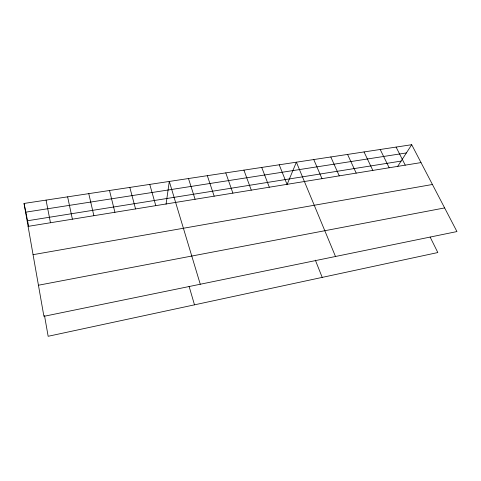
<?xml version="1.0" encoding="UTF-8"?>
<svg xmlns="http://www.w3.org/2000/svg" width="481" height="481" viewBox="0 0 481 481"><rect width="100%" height="100%" fill="white"/><g stroke="black" fill="none" stroke-linecap="round" stroke-linejoin="round"><path stroke-width="0.72" d="M166.047 204.257L169.3 181.439L200.27 284.241M286.965 184.776L296.386 162.187L335.497 256.487M397.685 166.384L411.7 144.715L456.95 231.565L43.909 316.33L24.05 203.445L411.7 144.715M38.438 285.227L444.63 207.918M33.063 254.677L432.419 184.488M28.084 226.377L421.013 162.59M27.555 220.749L401.112 161.087M25.818 212.151L406.391 152.928M396.091 147.084L405.236 165.151M430.146 237.085L437.83 252.543L48.154 336.285L44.492 315.53M380.2 149.489L389.183 167.755M364.033 151.936L372.841 170.406M347.577 154.431L356.199 173.112M330.82 156.968L339.249 175.86M313.762 159.554L321.987 178.661M279.214 164.791L287.019 184.337M315.356 260.173L322.204 277.393M261.73 167.436L269.312 187.217M243.921 170.136L251.274 190.145M225.787 172.883L232.894 193.128M207.311 175.685L214.171 196.164M188.486 178.535L195.082 199.266M189.093 286.345L194.492 304.834M149.753 184.403L155.784 205.646M129.816 187.422L135.552 208.928M109.494 190.5L114.917 212.277M88.769 193.645L93.867 215.692M67.629 196.843L72.384 219.18M24.05 203.445L28.734 226.563M46.062 200.114L50.463 222.739"/></g></svg>
